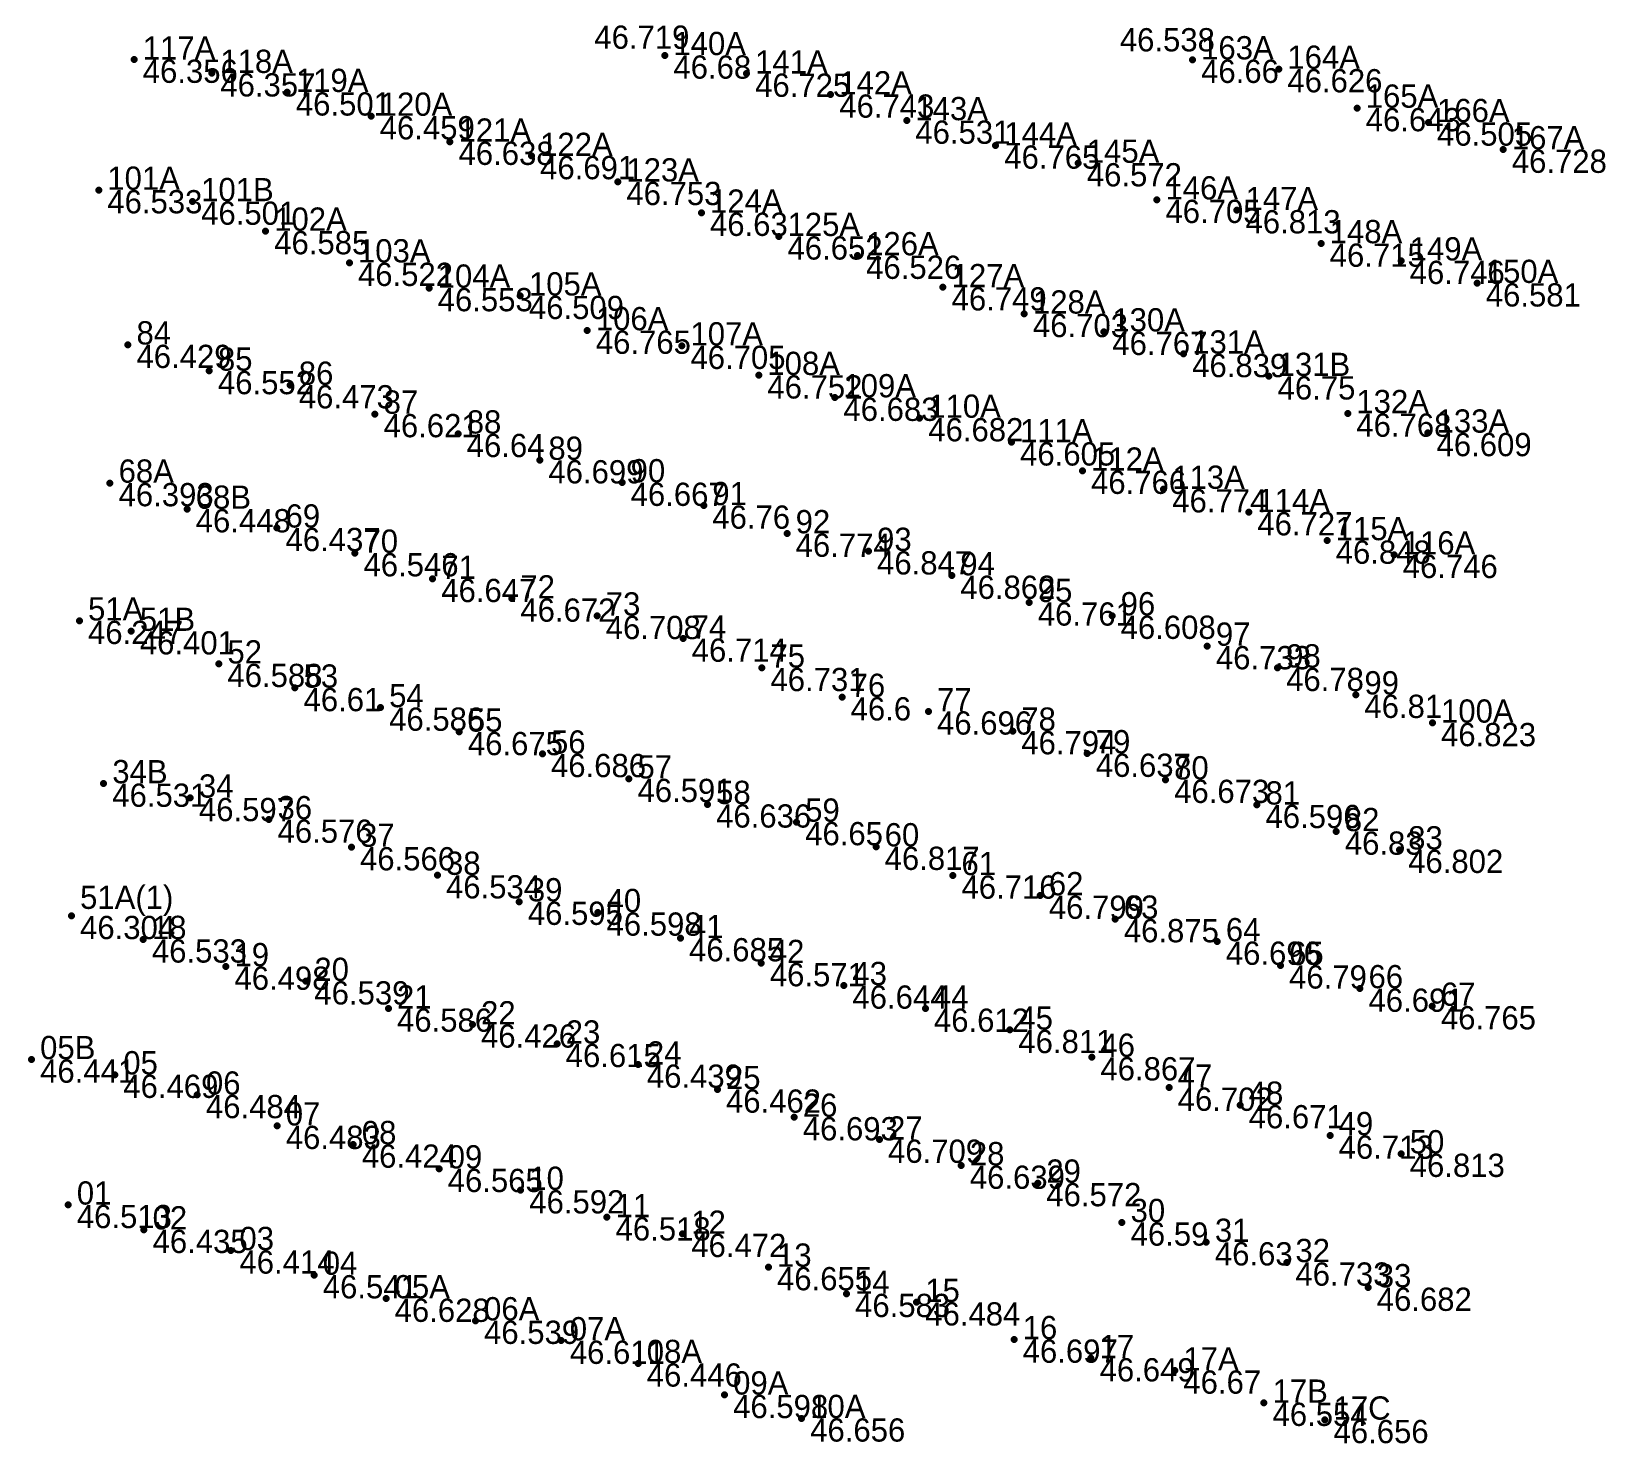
# Model space of a CAD drawing. Header units: metres. Extents: x 34762.6 to 34852.5, y -33007.4 to -32928.7.
# Drawn here: x 34814.58 to 34848.45, y -33007.4 to -32977.01 of the extents above; entities that cross this region are included whole.
import ezdxf

# ---------------------------------------------------------------- set-up
doc = ezdxf.new("R2010")
doc.units = ezdxf.units.M
for name, color, linetype, lineweight in [('Height', 80, 'CONTINUOUS', 100), ('Name', 4, 'CONTINUOUS', 100), ('Survey', 1, 'CONTINUOUS', 100)]:
    doc.layers.add(name, color=color, linetype=linetype, lineweight=lineweight)
doc.styles.get("Standard").update_dxf_attribs({"font": '', "height": 2.5})
doc.styles.get('standard').set_extended_font_data('txt')

msp = doc.modelspace()

# ---------------------------------------------------------------- linework, layer by layer
at = {"layer": 'Survey'}
for p in [(34816.791, -32977.62, 46.356), (34828.208, -32977.53, 46.68), (34839.562, -32977.622, 46.66), (34818.46, -32977.914, 46.357), (34829.967, -32977.921, 46.725), (34841.418, -32977.824, 46.626), (34820.085, -32978.324, 46.501), (34831.777, -32978.37, 46.743), (34843.104, -32978.662, 46.643), (34821.889, -32978.836, 46.459), (34833.414, -32978.931, 46.531), (34844.638, -32978.972, 46.505), (34823.585, -32979.386, 46.638), (34825.34, -32979.694, 46.691), (34835.327, -32979.467, 46.765), (34846.247, -32979.557, 46.728), (34837.103, -32979.848, 46.572), (34827.196, -32980.25, 46.753), (34816.028, -32980.428, 46.533), (34818.047, -32980.674, 46.501), (34838.795, -32980.636, 46.705), (34828.995, -32980.914, 46.63), (34840.518, -32980.859, 46.813), (34819.619, -32981.309, 46.585), (34830.663, -32981.423, 46.652), (34842.329, -32981.578, 46.715), (34821.421, -32981.991, 46.522), (34832.355, -32981.838, 46.526), (34844.05, -32981.948, 46.746), (34823.136, -32982.535, 46.553), (34825.1, -32982.703, 46.509), (34834.194, -32982.518, 46.749), (34845.687, -32982.433, 46.581), (34835.944, -32983.092, 46.703), (34816.656, -32983.756, 46.429), (34826.539, -32983.451, 46.765), (34837.652, -32983.476, 46.767), (34828.575, -32983.777, 46.705), (34839.37, -32983.953, 46.839), (34818.408, -32984.32, 46.552), (34830.23, -32984.413, 46.752), (34841.208, -32984.434, 46.75), (34820.148, -32984.625, 46.473), (34831.866, -32984.894, 46.683), (34821.973, -32985.246, 46.621), (34833.692, -32985.334, 46.682), (34842.902, -32985.235, 46.768), (34823.761, -32985.673, 46.64), (34844.628, -32985.654, 46.609), (34835.667, -32985.855, 46.605), (34825.518, -32986.239, 46.699), (34837.194, -32986.465, 46.766), (34816.271, -32986.731, 46.393), (34827.288, -32986.723, 46.667), (34838.941, -32986.863, 46.774), (34817.93, -32987.292, 46.448), (34829.045, -32987.214, 46.76), (34840.772, -32987.357, 46.727), (34819.863, -32987.696, 46.437), (34830.838, -32987.819, 46.774), (34842.458, -32987.968, 46.848), (34821.54, -32988.239, 46.546), (34832.59, -32988.199, 46.847), (34843.9, -32988.275, 46.746), (34823.213, -32988.793, 46.647), (34834.381, -32988.724, 46.862), (34824.915, -32989.215, 46.672), (34836.048, -32989.299, 46.761), (34815.613, -32989.695, 46.247), (34826.752, -32989.589, 46.708), (34837.831, -32989.585, 46.608), (34816.728, -32989.919, 46.401), (34828.602, -32990.077, 46.714), (34839.88, -32990.239, 46.733), (34818.612, -32990.621, 46.588), (34830.296, -32990.709, 46.731), (34841.391, -32990.707, 46.78), (34820.25, -32991.141, 46.61), (34832.021, -32991.34, 46.6), (34843.075, -32991.286, 46.81), (34822.092, -32991.562, 46.586), (34833.88, -32991.644, 46.696), (34844.724, -32991.894, 46.823), (34823.786, -32992.087, 46.675), (34835.693, -32992.068, 46.794), (34825.574, -32992.56, 46.686), (34837.296, -32992.554, 46.637), (34816.135, -32993.198, 46.531), (34827.435, -32993.095, 46.591), (34838.982, -32993.115, 46.673), (34817.999, -32993.507, 46.597), (34829.127, -32993.645, 46.636), (34840.947, -32993.656, 46.596), (34819.691, -32993.973, 46.576), (34831.043, -32994.025, 46.65), (34842.654, -32994.229, 46.83), (34821.465, -32994.566, 46.566), (34832.753, -32994.556, 46.817), (34844.017, -32994.622, 46.802), (34823.315, -32995.169, 46.534), (34834.406, -32995.175, 46.716), (34836.286, -32995.609, 46.799), (34825.076, -32995.739, 46.595), (34815.442, -32996.045, 46.304), (34826.77, -32995.971, 46.598), (34837.899, -32996.113, 46.875), (34816.987, -32996.55, 46.533), (34828.544, -32996.523, 46.685), (34840.094, -32996.598, 46.696), (34818.764, -32997.136, 46.498), (34830.282, -32997.06, 46.571), (34841.455, -32997.109, 46.79), (34820.483, -32997.452, 46.539), (34832.059, -32997.542, 46.644), (34843.164, -32997.609, 46.691), (34844.721, -32997.987, 46.765), (34822.261, -32998.038, 46.586), (34833.814, -32998.04, 46.612), (34824.069, -32998.38, 46.426), (34835.63, -32998.498, 46.811), (34825.891, -32998.8, 46.615), (34814.582, -32999.135, 46.441), (34827.637, -32999.244, 46.439), (34837.395, -32999.085, 46.867), (34816.372, -32999.462, 46.469), (34818.15, -32999.898, 46.484), (34829.339, -32999.78, 46.462), (34839.058, -32999.74, 46.702), (34840.586, -33000.116, 46.671), (34819.868, -33000.561, 46.483), (34830.992, -33000.375, 46.693), (34821.504, -33000.964, 46.424), (34832.826, -33000.859, 46.709), (34842.521, -33000.771, 46.713), (34844.051, -33001.162, 46.813), (34823.352, -33001.487, 46.565), (34834.586, -33001.418, 46.639), (34825.107, -33001.948, 46.592), (34836.231, -33001.793, 46.572), (34815.372, -33002.264, 46.513), (34826.964, -33002.53, 46.518), (34838.045, -33002.641, 46.59), (34817.002, -33002.799, 46.435), (34828.592, -33002.886, 46.472), (34839.858, -33003.067, 46.63), (34818.871, -33003.243, 46.414), (34830.437, -33003.601, 46.655), (34841.591, -33003.502, 46.733), (34820.664, -33003.775, 46.541), (34843.341, -33004.044, 46.682), (34822.21, -33004.281, 46.628), (34832.117, -33004.177, 46.583), (34833.627, -33004.359, 46.484), (34824.134, -33004.755, 46.539), (34825.979, -33005.185, 46.611), (34835.723, -33005.16, 46.697), (34827.635, -33005.674, 46.446), (34837.378, -33005.562, 46.649), (34839.18, -33005.826, 46.67), (34829.493, -33006.352, 46.598), (34841.099, -33006.52, 46.554), (34831.151, -33006.857, 46.656), (34842.412, -33006.891, 46.656)]:
    msp.add_point(p, dxfattribs=at)

# ---------------------------------------------------------------- texts
at = {"layer": 'Height', "char_height": 0.5, "attachment_point": 1}
for s, insert, width in [(' 46.719', (34826.507, -32976.887, 46.719), 2.8), (' 46.538', (34837.813, -32976.943, 46.538), 2.8), (' 46.356', (34816.791, -32977.62, 46.356), 2.8), (' 46.68', (34828.208, -32977.53, 46.68), 2.4), (' 46.66', (34839.562, -32977.622, 46.66), 2.4), (' 46.357', (34818.46, -32977.914, 46.357), 2.8), (' 46.725', (34829.967, -32977.921, 46.725), 2.8), (' 46.626', (34841.418, -32977.824, 46.626), 2.8), (' 46.501', (34820.085, -32978.324, 46.501), 2.8), (' 46.743', (34831.777, -32978.37, 46.743), 2.8), (' 46.643', (34843.104, -32978.662, 46.643), 2.8), (' 46.459', (34821.889, -32978.836, 46.459), 2.8), (' 46.531', (34833.414, -32978.931, 46.531), 2.8), (' 46.505', (34844.638, -32978.972, 46.505), 2.8), (' 46.638', (34823.585, -32979.386, 46.638), 2.8), (' 46.691', (34825.34, -32979.694, 46.691), 2.8), (' 46.765', (34835.327, -32979.467, 46.765), 2.8), (' 46.728', (34846.247, -32979.557, 46.728), 2.8), (' 46.572', (34837.103, -32979.848, 46.572), 2.8), (' 46.753', (34827.196, -32980.25, 46.753), 2.8), (' 46.533', (34816.028, -32980.428, 46.533), 2.8), (' 46.501', (34818.047, -32980.674, 46.501), 2.8), (' 46.705', (34838.795, -32980.636, 46.705), 2.8), (' 46.63', (34828.995, -32980.914, 46.63), 2.4), (' 46.813', (34840.518, -32980.859, 46.813), 2.8), (' 46.585', (34819.619, -32981.309, 46.585), 2.8), (' 46.652', (34830.663, -32981.423, 46.652), 2.8), (' 46.715', (34842.329, -32981.578, 46.715), 2.8), (' 46.522', (34821.421, -32981.991, 46.522), 2.8), (' 46.526', (34832.355, -32981.838, 46.526), 2.8), (' 46.746', (34844.05, -32981.948, 46.746), 2.8), (' 46.553', (34823.136, -32982.535, 46.553), 2.8), (' 46.509', (34825.1, -32982.703, 46.509), 2.8), (' 46.749', (34834.194, -32982.518, 46.749), 2.8), (' 46.581', (34845.687, -32982.433, 46.581), 2.8), (' 46.703', (34835.944, -32983.092, 46.703), 2.8), (' 46.429', (34816.656, -32983.756, 46.429), 2.8), (' 46.765', (34826.539, -32983.451, 46.765), 2.8), (' 46.705', (34828.575, -32983.777, 46.705), 2.8), (' 46.767', (34837.652, -32983.476, 46.767), 2.8), (' 46.839', (34839.37, -32983.953, 46.839), 2.8), (' 46.552', (34818.408, -32984.32, 46.552), 2.8), (' 46.752', (34830.23, -32984.413, 46.752), 2.8), (' 46.75', (34841.208, -32984.434, 46.75), 2.4), (' 46.473', (34820.148, -32984.625, 46.473), 2.8), (' 46.683', (34831.866, -32984.894, 46.683), 2.8), (' 46.621', (34821.973, -32985.246, 46.621), 2.8), (' 46.682', (34833.692, -32985.334, 46.682), 2.8), (' 46.768', (34842.902, -32985.235, 46.768), 2.8), (' 46.64', (34823.761, -32985.673, 46.64), 2.4), (' 46.609', (34844.628, -32985.654, 46.609), 2.8), (' 46.605', (34835.667, -32985.855, 46.605), 2.8), (' 46.699', (34825.518, -32986.239, 46.699), 2.8), (' 46.766', (34837.194, -32986.465, 46.766), 2.8), (' 46.393', (34816.271, -32986.731, 46.393), 2.8), (' 46.667', (34827.288, -32986.723, 46.667), 2.8), (' 46.774', (34838.941, -32986.863, 46.774), 2.8), (' 46.448', (34817.93, -32987.292, 46.448), 2.8), (' 46.76', (34829.045, -32987.214, 46.76), 2.4), (' 46.727', (34840.772, -32987.357, 46.727), 2.8), (' 46.437', (34819.863, -32987.696, 46.437), 2.8), (' 46.774', (34830.838, -32987.819, 46.774), 2.8), (' 46.848', (34842.458, -32987.968, 46.848), 2.8), (' 46.546', (34821.54, -32988.239, 46.546), 2.8), (' 46.847', (34832.59, -32988.199, 46.847), 2.8), (' 46.746', (34843.9, -32988.275, 46.746), 2.8), (' 46.647', (34823.213, -32988.793, 46.647), 2.8), (' 46.862', (34834.381, -32988.724, 46.862), 2.8), (' 46.672', (34824.915, -32989.215, 46.672), 2.8), (' 46.761', (34836.048, -32989.299, 46.761), 2.8), (' 46.247', (34815.613, -32989.695, 46.247), 2.8), (' 46.708', (34826.752, -32989.589, 46.708), 2.8), (' 46.608', (34837.831, -32989.585, 46.608), 2.8), (' 46.401', (34816.728, -32989.919, 46.401), 2.8), (' 46.714', (34828.602, -32990.077, 46.714), 2.8), (' 46.733', (34839.88, -32990.239, 46.733), 2.8), (' 46.588', (34818.612, -32990.621, 46.588), 2.8), (' 46.731', (34830.296, -32990.709, 46.731), 2.8), (' 46.78', (34841.391, -32990.707, 46.78), 2.4), (' 46.61', (34820.25, -32991.141, 46.61), 2.4), (' 46.586', (34822.092, -32991.562, 46.586), 2.8), (' 46.6', (34832.021, -32991.34, 46.6), 2), (' 46.81', (34843.075, -32991.286, 46.81), 2.4), (' 46.696', (34833.88, -32991.644, 46.696), 2.8), (' 46.823', (34844.724, -32991.894, 46.823), 2.8), (' 46.675', (34823.786, -32992.087, 46.675), 2.8), (' 46.794', (34835.693, -32992.068, 46.794), 2.8), (' 46.686', (34825.574, -32992.56, 46.686), 2.8), (' 46.637', (34837.296, -32992.554, 46.637), 2.8), (' 46.531', (34816.135, -32993.198, 46.531), 2.8), (' 46.591', (34827.435, -32993.095, 46.591), 2.8), (' 46.673', (34838.982, -32993.115, 46.673), 2.8), (' 46.597', (34817.999, -32993.507, 46.597), 2.8), (' 46.636', (34829.127, -32993.645, 46.636), 2.8), (' 46.596', (34840.947, -32993.656, 46.596), 2.8), (' 46.576', (34819.691, -32993.973, 46.576), 2.8), (' 46.65', (34831.043, -32994.025, 46.65), 2.4), (' 46.83', (34842.654, -32994.229, 46.83), 2.4), (' 46.566', (34821.465, -32994.566, 46.566), 2.8), (' 46.817', (34832.753, -32994.556, 46.817), 2.8), (' 46.802', (34844.017, -32994.622, 46.802), 2.8), (' 46.534', (34823.315, -32995.169, 46.534), 2.8), (' 46.716', (34834.406, -32995.175, 46.716), 2.8), (' 46.799', (34836.286, -32995.609, 46.799), 2.8), (' 46.595', (34825.076, -32995.739, 46.595), 2.8), (' 46.598', (34826.77, -32995.971, 46.598), 2.8), (' 46.304', (34815.442, -32996.045, 46.304), 2.8), (' 46.875', (34837.899, -32996.113, 46.875), 2.8), (' 46.533', (34816.987, -32996.55, 46.533), 2.8), (' 46.685', (34828.544, -32996.523, 46.685), 2.8), (' 46.696', (34840.094, -32996.598, 46.696), 2.8), (' 46.498', (34818.764, -32997.136, 46.498), 2.8), (' 46.571', (34830.282, -32997.06, 46.571), 2.8), (' 46.79', (34841.455, -32997.109, 46.79), 2.4), (' 46.539', (34820.483, -32997.452, 46.539), 2.8), (' 46.644', (34832.059, -32997.542, 46.644), 2.8), (' 46.691', (34843.164, -32997.609, 46.691), 2.8), (' 46.765', (34844.721, -32997.987, 46.765), 2.8), (' 46.586', (34822.261, -32998.038, 46.586), 2.8), (' 46.612', (34833.814, -32998.04, 46.612), 2.8), (' 46.426', (34824.069, -32998.38, 46.426), 2.8), (' 46.811', (34835.63, -32998.498, 46.811), 2.8), (' 46.615', (34825.891, -32998.8, 46.615), 2.8), (' 46.441', (34814.582, -32999.135, 46.441), 2.8), (' 46.439', (34827.637, -32999.244, 46.439), 2.8), (' 46.867', (34837.395, -32999.085, 46.867), 2.8), (' 46.469', (34816.372, -32999.462, 46.469), 2.8), (' 46.484', (34818.15, -32999.898, 46.484), 2.8), (' 46.462', (34829.339, -32999.78, 46.462), 2.8), (' 46.702', (34839.058, -32999.74, 46.702), 2.8), (' 46.671', (34840.586, -33000.116, 46.671), 2.8), (' 46.483', (34819.868, -33000.561, 46.483), 2.8), (' 46.693', (34830.992, -33000.375, 46.693), 2.8), (' 46.424', (34821.504, -33000.964, 46.424), 2.8), (' 46.709', (34832.826, -33000.859, 46.709), 2.8), (' 46.713', (34842.521, -33000.771, 46.713), 2.8), (' 46.813', (34844.051, -33001.162, 46.813), 2.8), (' 46.565', (34823.352, -33001.487, 46.565), 2.8), (' 46.639', (34834.586, -33001.418, 46.639), 2.8), (' 46.592', (34825.107, -33001.948, 46.592), 2.8), (' 46.572', (34836.231, -33001.793, 46.572), 2.8), (' 46.513', (34815.372, -33002.264, 46.513), 2.8), (' 46.518', (34826.964, -33002.53, 46.518), 2.8), (' 46.59', (34838.045, -33002.641, 46.59), 2.4), (' 46.435', (34817.002, -33002.799, 46.435), 2.8), (' 46.472', (34828.592, -33002.886, 46.472), 2.8), (' 46.63', (34839.858, -33003.067, 46.63), 2.4), (' 46.414', (34818.871, -33003.243, 46.414), 2.8), (' 46.655', (34830.437, -33003.601, 46.655), 2.8), (' 46.733', (34841.591, -33003.502, 46.733), 2.8), (' 46.541', (34820.664, -33003.775, 46.541), 2.8), (' 46.682', (34843.341, -33004.044, 46.682), 2.8), (' 46.628', (34822.21, -33004.281, 46.628), 2.8), (' 46.583', (34832.117, -33004.177, 46.583), 2.8), (' 46.484', (34833.627, -33004.359, 46.484), 2.8), (' 46.539', (34824.134, -33004.755, 46.539), 2.8), (' 46.611', (34825.979, -33005.185, 46.611), 2.8), (' 46.697', (34835.723, -33005.16, 46.697), 2.8), (' 46.446', (34827.635, -33005.674, 46.446), 2.8), (' 46.649', (34837.378, -33005.562, 46.649), 2.8), (' 46.67', (34839.18, -33005.826, 46.67), 2.4), (' 46.598', (34829.493, -33006.352, 46.598), 2.8), (' 46.554', (34841.099, -33006.52, 46.554), 2.8), (' 46.656', (34831.151, -33006.857, 46.656), 2.8), (' 46.656', (34842.412, -33006.891, 46.656), 2.8)]:
    msp.add_mtext(s, dxfattribs=dict(at, insert=insert, width=width))
at = {"layer": 'Name', "char_height": 0.5, "attachment_point": 7}
for s, insert, width in [(' 117A', (34816.791, -32977.62, 46.356), 2.5), (' 140A', (34828.208, -32977.53, 46.68), 2.5), (' 163A', (34839.562, -32977.622, 46.66), 2.5), (' 164A', (34841.418, -32977.824, 46.626), 2.5), (' 118A', (34818.46, -32977.914, 46.357), 2.5), (' 141A', (34829.967, -32977.921, 46.725), 2.5), (' 119A', (34820.085, -32978.324, 46.501), 2.5), (' 142A', (34831.777, -32978.37, 46.743), 2.5), (' 120A', (34821.889, -32978.836, 46.459), 2.5), (' 165A', (34843.104, -32978.662, 46.643), 2.5), (' 143A', (34833.414, -32978.931, 46.531), 2.5), (' 166A', (34844.638, -32978.972, 46.505), 2.5), (' 121A', (34823.585, -32979.386, 46.638), 2.5), (' 144A', (34835.327, -32979.467, 46.765), 2.5), (' 122A', (34825.34, -32979.694, 46.691), 2.5), (' 145A', (34837.103, -32979.848, 46.572), 2.5), (' 167A', (34846.247, -32979.557, 46.728), 2.5), (' 101A', (34816.028, -32980.428, 46.533), 2.5), (' 123A', (34827.196, -32980.25, 46.753), 2.5), (' 101B', (34818.047, -32980.674, 46.501), 2.5), (' 146A', (34838.795, -32980.636, 46.705), 2.5), (' 147A', (34840.518, -32980.859, 46.813), 2.5), (' 124A', (34828.995, -32980.914, 46.63), 2.5), (' 102A', (34819.619, -32981.309, 46.585), 2.5), (' 125A', (34830.663, -32981.423, 46.652), 2.5), (' 126A', (34832.355, -32981.838, 46.526), 2.5), (' 148A', (34842.329, -32981.578, 46.715), 2.5), (' 103A', (34821.421, -32981.991, 46.522), 2.5), (' 149A', (34844.05, -32981.948, 46.746), 2.5), (' 104A', (34823.136, -32982.535, 46.553), 2.5), (' 127A', (34834.194, -32982.518, 46.749), 2.5), (' 150A', (34845.687, -32982.433, 46.581), 2.5), (' 105A', (34825.1, -32982.703, 46.509), 2.5), (' 128A', (34835.944, -32983.092, 46.703), 2.5), (' 106A', (34826.539, -32983.451, 46.765), 2.5), (' 130A', (34837.652, -32983.476, 46.767), 2.5), (' 84', (34816.656, -32983.756, 46.429), 1.5), (' 107A', (34828.575, -32983.777, 46.705), 2.5), (' 131A', (34839.37, -32983.953, 46.839), 2.5), (' 85', (34818.408, -32984.32, 46.552), 1.5), (' 108A', (34830.23, -32984.413, 46.752), 2.5), (' 131B', (34841.208, -32984.434, 46.75), 2.5), (' 86', (34820.148, -32984.625, 46.473), 1.5), (' 109A', (34831.866, -32984.894, 46.683), 2.5), (' 87', (34821.973, -32985.246, 46.621), 1.5), (' 132A', (34842.902, -32985.235, 46.768), 2.5), (' 110A', (34833.692, -32985.334, 46.682), 2.5), (' 88', (34823.761, -32985.673, 46.64), 1.5), (' 111A', (34835.667, -32985.855, 46.605), 2.5), (' 133A', (34844.628, -32985.654, 46.609), 2.5), (' 89', (34825.518, -32986.239, 46.699), 1.5), (' 112A', (34837.194, -32986.465, 46.766), 2.5), (' 68A', (34816.271, -32986.731, 46.393), 2), (' 90', (34827.288, -32986.723, 46.667), 1.5), (' 113A', (34838.941, -32986.863, 46.774), 2.5), (' 68B', (34817.93, -32987.292, 46.448), 2), (' 91', (34829.045, -32987.214, 46.76), 1.5), (' 114A', (34840.772, -32987.357, 46.727), 2.5), (' 69', (34819.863, -32987.696, 46.437), 1.5), (' 92', (34830.838, -32987.819, 46.774), 1.5), (' 115A', (34842.458, -32987.968, 46.848), 2.5), (' 70', (34821.54, -32988.239, 46.546), 1.5), (' 93', (34832.59, -32988.199, 46.847), 1.5), (' 116A', (34843.9, -32988.275, 46.746), 2.5), (' 71', (34823.213, -32988.793, 46.647), 1.5), (' 94', (34834.381, -32988.724, 46.862), 1.5), (' 72', (34824.915, -32989.215, 46.672), 1.5), (' 95', (34836.048, -32989.299, 46.761), 1.5), (' 51A', (34815.613, -32989.695, 46.247), 2), (' 73', (34826.752, -32989.589, 46.708), 1.5), (' 96', (34837.831, -32989.585, 46.608), 1.5), (' 51B', (34816.728, -32989.919, 46.401), 2), (' 74', (34828.602, -32990.077, 46.714), 1.5), (' 97', (34839.88, -32990.239, 46.733), 1.5), (' 52', (34818.612, -32990.621, 46.588), 1.5), (' 75', (34830.296, -32990.709, 46.731), 1.5), (' 98', (34841.391, -32990.707, 46.78), 1.5), (' 53', (34820.25, -32991.141, 46.61), 1.5), (' 76', (34832.021, -32991.34, 46.6), 1.5), (' 99', (34843.075, -32991.286, 46.81), 1.5), (' 54', (34822.092, -32991.562, 46.586), 1.5), (' 77', (34833.88, -32991.644, 46.696), 1.5), (' 78', (34835.693, -32992.068, 46.794), 1.5), (' 100A', (34844.724, -32991.894, 46.823), 2.5), (' 55', (34823.786, -32992.087, 46.675), 1.5), (' 56', (34825.574, -32992.56, 46.686), 1.5), (' 79', (34837.296, -32992.554, 46.637), 1.5), (' 34B', (34816.135, -32993.198, 46.531), 2), (' 57', (34827.435, -32993.095, 46.591), 1.5), (' 80', (34838.982, -32993.115, 46.673), 1.5), (' 34', (34817.999, -32993.507, 46.597), 1.5), (' 58', (34829.127, -32993.645, 46.636), 1.5), (' 81', (34840.947, -32993.656, 46.596), 1.5), (' 36', (34819.691, -32993.973, 46.576), 1.5), (' 59', (34831.043, -32994.025, 46.65), 1.5), (' 82', (34842.654, -32994.229, 46.83), 1.5), (' 37', (34821.465, -32994.566, 46.566), 1.5), (' 60', (34832.753, -32994.556, 46.817), 1.5), (' 83', (34844.017, -32994.622, 46.802), 1.5), (' 38', (34823.315, -32995.169, 46.534), 1.5), (' 61', (34834.406, -32995.175, 46.716), 1.5), (' 39', (34825.076, -32995.739, 46.595), 1.5), (' 62', (34836.286, -32995.609, 46.799), 1.5), (' 51A(1)', (34815.442, -32996.045, 46.304), 3.5), (' 40', (34826.77, -32995.971, 46.598), 1.5), (' 63', (34837.899, -32996.113, 46.875), 1.5), (' 18', (34816.987, -32996.55, 46.533), 1.5), (' 41', (34828.544, -32996.523, 46.685), 1.5), (' 64', (34840.094, -32996.598, 46.696), 1.5), (' 19', (34818.764, -32997.136, 46.498), 1.5), (' 42', (34830.282, -32997.06, 46.571), 1.5), (' 65', (34841.455, -32997.109, 46.79), 1.5), (' 20', (34820.483, -32997.452, 46.539), 1.5), (' 43', (34832.059, -32997.542, 46.644), 1.5), (' 66', (34843.164, -32997.609, 46.691), 1.5), (' 21', (34822.261, -32998.038, 46.586), 1.5), (' 44', (34833.814, -32998.04, 46.612), 1.5), (' 67', (34844.721, -32997.987, 46.765), 1.5), (' 22', (34824.069, -32998.38, 46.426), 1.5), (' 45', (34835.63, -32998.498, 46.811), 1.5), (' 23', (34825.891, -32998.8, 46.615), 1.5), (' 05B', (34814.582, -32999.135, 46.441), 2), (' 46', (34837.395, -32999.085, 46.867), 1.5), (' 05', (34816.372, -32999.462, 46.469), 1.5), (' 24', (34827.637, -32999.244, 46.439), 1.5), (' 25', (34829.339, -32999.78, 46.462), 1.5), (' 47', (34839.058, -32999.74, 46.702), 1.5), (' 06', (34818.15, -32999.898, 46.484), 1.5), (' 48', (34840.586, -33000.116, 46.671), 1.5), (' 26', (34830.992, -33000.375, 46.693), 1.5), (' 07', (34819.868, -33000.561, 46.483), 1.5), (' 27', (34832.826, -33000.859, 46.709), 1.5), (' 49', (34842.521, -33000.771, 46.713), 1.5), (' 08', (34821.504, -33000.964, 46.424), 1.5), (' 50', (34844.051, -33001.162, 46.813), 1.5), (' 09', (34823.352, -33001.487, 46.565), 1.5), (' 28', (34834.586, -33001.418, 46.639), 1.5), (' 29', (34836.231, -33001.793, 46.572), 1.5), (' 10', (34825.107, -33001.948, 46.592), 1.5), (' 01', (34815.372, -33002.264, 46.513), 1.5), (' 11', (34826.964, -33002.53, 46.518), 1.5), (' 02', (34817.002, -33002.799, 46.435), 1.5), (' 12', (34828.592, -33002.886, 46.472), 1.5), (' 30', (34838.045, -33002.641, 46.59), 1.5), (' 03', (34818.871, -33003.243, 46.414), 1.5), (' 31', (34839.858, -33003.067, 46.63), 1.5), (' 32', (34841.591, -33003.502, 46.733), 1.5), (' 04', (34820.664, -33003.775, 46.541), 1.5), (' 13', (34830.437, -33003.601, 46.655), 1.5), (' 14', (34832.117, -33004.177, 46.583), 1.5), (' 33', (34843.341, -33004.044, 46.682), 1.5), (' 05A', (34822.21, -33004.281, 46.628), 2), (' 15', (34833.627, -33004.359, 46.484), 1.5), (' 06A', (34824.134, -33004.755, 46.539), 2), (' 07A', (34825.979, -33005.185, 46.611), 2), (' 16', (34835.723, -33005.16, 46.697), 1.5), (' 17', (34837.378, -33005.562, 46.649), 1.5), (' 08A', (34827.635, -33005.674, 46.446), 2), (' 17A', (34839.18, -33005.826, 46.67), 2), (' 09A', (34829.493, -33006.352, 46.598), 2), (' 17B', (34841.099, -33006.52, 46.554), 2), (' 10A', (34831.151, -33006.857, 46.656), 2), (' 17C', (34842.412, -33006.891, 46.656), 2)]:
    msp.add_mtext(s, dxfattribs=dict(at, insert=insert, width=width))

doc.saveas('drawing.dxf')
